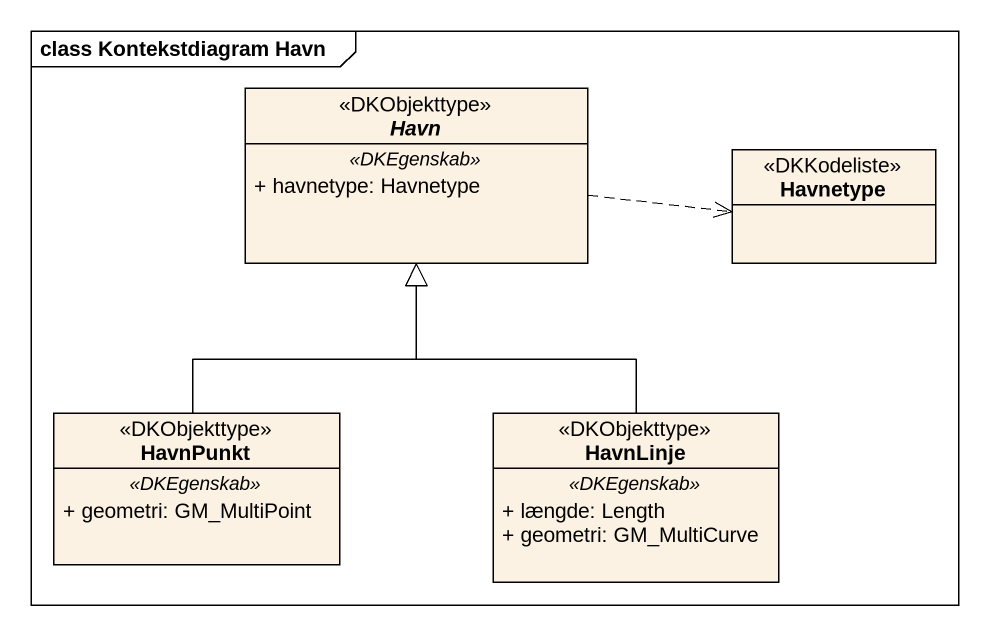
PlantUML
@startuml
mainframe class Kontekstdiagram Havn
hide circle
hide empty members
skinparam classAttributeIconSize 0
abstract class Havn <<DKObjekttype>> {
  .. <<DKEgenskab>> ..
  + havnetype: Havnetype
}
enum Havnetype <<DKKodeliste>>
class HavnPunkt <<DKObjekttype>> {
  .. <<DKEgenskab>> ..
  + geometri: GM_MultiPoint
}
class HavnLinje <<DKObjekttype>> {
  .. <<DKEgenskab>> ..
  + længde: Length
  + geometri: GM_MultiCurve
}
Havn .right.> Havnetype
HavnPunkt -up-|> Havn
HavnLinje -up-|> Havn
@enduml
